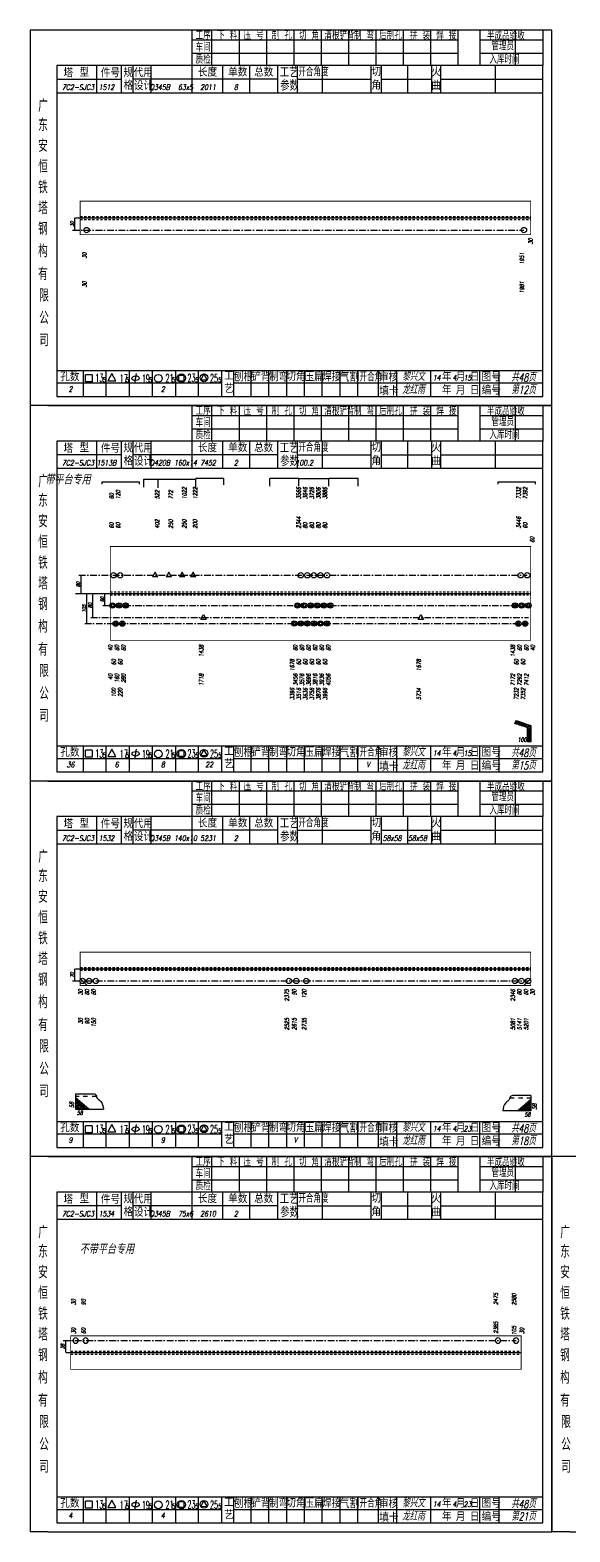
# Model space of a CAD drawing. Header units: millimetres. Extents: x -1378 to 644, y -1773 to 1979.
# Drawn here: x -781 to -477, y 128 to 972 of the extents above; entities that cross this region are included whole.
import ezdxf
from ezdxf.enums import TextEntityAlignment as Align

# ---------------------------------------------------------------- set-up
doc = ezdxf.new("R2010")
doc.units = ezdxf.units.MM
doc.linetypes.add('LPY8', pattern=[0.009000000000000001, 0.005, -0.004])
doc.linetypes.add('LPY9', pattern=[0.025, 0.015, -0.005, 0, -0.005])
for name, color, linetype in [('1', 7, 'Continuous'), ('2', 7, 'Continuous'), ('21', 7, 'Continuous')]:
    doc.layers.add(name, color=color, linetype=linetype)
doc.styles.add('hz', font='txt.shx', dxfattribs={"width": 0.7, "oblique": 12, "bigfont": 'hztxt.shx'})
doc.dimstyles.new('ISO-25', dxfattribs={"dimscale": 0.001, "dimtxt": 2.5, "dimasz": 2.5, "dimexe": 1.25, "dimexo": 0.625, "dimtad": 1, "dimtxsty": 'Standard', "dimcen": 2.5, "dimadec": 0, "dimazin": 0, "dimtfac": 1, "dimtmove": 0, "dimatfit": 3, "dimfxl": 0, "dimarcsym": 0})

# ---------------------------------------------------------------- blocks, each defined once
blk = doc.blocks.new('xytfsc')
at = {"color": 243}
for p, q in [((-0.08180189302063978, 0.1756660281181866), (-0.08180189302063978, -0.03550000000000003)), ((0.2119981069793931, 0.1756660281181865), (-0.08180189302063978, 0.1756660281181865)), ((0.009343547070755576, 0.1756660281181865), (0.009343547070755576, 0.155714770919089)), ((0.1590390591114492, 0.1699052611793964), (0.009343547070755465, 0.1699052611793964)), ((0.02043905911145261, 0.1756660281181865), (0.02043905911145261, 0.1557118104779665)), ((0.03583905911145224, 0.1756660281181865), (0.03583905911145224, 0.1557118104779665)), ((0.05123905911145188, 0.1756660281181865), (0.05123905911145188, 0.1557118104779665)), ((0.0666390591114514, 0.1756660281181865), (0.06663905911145152, 0.1557118104779665)), ((0.08203905911145126, 0.1756660281181865), (0.08203905911145115, 0.1557118104779665)), ((0.09743905911145079, 0.1756660281181865), (0.09743905911145079, 0.1557118104779665)), ((0.1128390591114504, 0.1756660281181865), (0.1128390591114504, 0.1557118104779665)), ((0.1282390591114501, 0.1756660281181865), (0.1282390591114501, 0.1557118104779665)), ((0.1436390591114496, 0.1756660281181865), (0.1436390591114497, 0.1557118104779665)), ((0.1590390591114494, 0.1756660281181865), (0.1590390591114493, 0.1557118104779665)), ((0.1590390591114494, 0.1756660281181865), (0.1590390591114493, 0.1557118104779665)), ((0.1713881142505892, 0.1756660281181865), (0.1713881142505892, 0.1556970395588582)), ((0.2069206040023625, 0.1699052611793964), (0.1713881142505892, 0.1699052611793964)), ((0.1912480675326801, 0.1756660281181865), (0.1912480675326801, 0.1556970395588582)), ((0.2069206040023625, 0.1756660281181865), (0.2069206040023625, 0.1556999999999807)), ((0.2119981069793931, 0.1456999999999898), (0.2119981069793931, 0.1756660281181866)), ((0.1590390591114492, 0.1623816372641632), (0.009343547070755465, 0.1623816372641632)), ((0.2069206040023625, 0.1623816372641632), (0.1713881142505892, 0.1623816372641632)), ((-0.06670189302062168, 0.1556999999999807), (-0.06670189302062168, -0.03041769200676575)), ((0.2069206040023625, 0.1556999999999807), (-0.06670189302062168, 0.1556999999999807)), ((-0.04446205990117902, 0.155710395888902), (-0.04446205990117902, 0.1402103958889274)), ((-0.01376276607479154, 0.1557706927281533), (-0.01376276607479154, 0.1402706927281788)), ((0.009343547070755576, 0.155714770919089), (0.009343547070755576, 0.1402147709191144)), ((0.02656845232527816, 0.1557985932079323), (0.02656845232527816, 0.1402985932079577)), ((0.04170315627649701, 0.1557985932079323), (0.04170315627649701, 0.1402985932079577)), ((0.05749081008329371, 0.1556970395588582), (0.05749081008329371, 0.1401970395588268)), ((0.06860905819851781, 0.1556999999999807), (0.06860905819851781, 0.1401970395588268)), ((0.08264511791261897, 0.1556970395588582), (0.08264511791261897, 0.1401970395588268)), ((0.1101013382460957, 0.1556970395588582), (0.1101013382460957, 0.1401970395588268)), ((0.115893155820657, 0.1556970395588582), (0.115893155820657, 0.1401970395588268)), ((0.1305946114652267, 0.1556970395588582), (0.1305946114652267, 0.1401970395588268)), ((0.144136461840929, 0.1556970395588582), (0.144136461840929, 0.1401970395588268)), ((0.149150303690447, 0.1556970395588582), (0.149150303690447, 0.1401970395588268)), ((0.1800706029964368, 0.1556970395588582), (0.1800706029964368, 0.1401970395588268)), ((0.2069206040023625, -0.03041769200676575), (0.2069206040023625, 0.1556999999999807)), ((-0.03023245648975659, 0.1478930030858255), (-0.06670189302062168, 0.1478930030858255)), ((0.05749081008329371, 0.1479470395588141), (-0.02368604084782133, 0.1479470395588141)), ((0.06860905819851781, 0.1479470395588141), (0.1101013382460957, 0.1479470395588141)), ((0.115893155820657, 0.1479470395588141), (0.144136461840929, 0.1479470395588141)), ((0.149150303690447, 0.1479470395588141), (0.2070965826822823, 0.1479470395588141)), ((0.2119981069793931, -0.03550000000000003), (0.2119981069793931, 0.1456999999999898)), ((0.2070965826822823, 0.1401970395588268), (-0.06670189302062168, 0.1401970395588268)), ((-0.06670189302062168, -0.01580359560226546), (0.2069206040023625, -0.01580359560226546)), ((-0.05192775084779611, -0.01580359560226546), (-0.05192775084779611, -0.03041769200676575)), ((-0.0389277508478193, -0.03041769200676575), (-0.0389277508478193, -0.01580359560226546)), ((-0.02592775084778565, -0.01580359560226546), (-0.02592775084778565, -0.03041769200676575)), ((-0.01292775084780884, -0.03041769200676575), (-0.01292775084780884, -0.01580359560226546)), ((7.224915222481254e-05, -0.01580359560226546), (7.224915222481254e-05, -0.03041769200676575)), ((0.01307224915220162, -0.0302819796132649), (0.01307224915220162, -0.01580359560226546)), ((0.0426919161558027, -0.03036583533575871), (0.0426919161558027, -0.01570061183649435)), ((0.05269191615579361, -0.03036583533575871), (0.05269191615579361, -0.01570061183649435)), ((0.06269191615578451, -0.03036583533575871), (0.06269191615578451, -0.01570061183649435)), ((0.07269191615577542, -0.03036583533575871), (0.07269191615577542, -0.01570061183649435)), ((0.08269191615576632, -0.03036583533575871), (0.08269191615576632, -0.01570061183649435)), ((0.09269191615581407, -0.03036583533575871), (0.09269191615581407, -0.01570061183649435)), ((0.102691916155805, -0.03036583533575871), (0.102691916155805, -0.01570061183649435)), ((0.1144049236795291, -0.03053781203299016), (0.1144049236795291, -0.01587258853372581)), ((0.1246095262382875, -0.03053264624507895), (0.1246095262382875, -0.0158674227458146)), ((0.1437750562829757, -0.0304212194424604), (0.1437750562829757, -0.01575599594319604)), ((0.1713153053457569, -0.03044566928007092), (0.1713153053457569, -0.01578044578080656)), ((0.1823401508876538, -0.03042733090642108), (0.1823401508876538, -0.01576210740709988)), ((0.02607224915217843, -0.02298197961327836), (-0.06670189302062168, -0.02298197961327836)), ((-0.05048480263676025, -0.02216373035882774), (-0.05048480263676025, -0.01822926644671091)), ((-0.04686708076590718, -0.01822926644671091), (-0.05048480263676025, -0.01822926644671091)), ((-0.04686708076590718, -0.02216373035882774), (-0.05048480263676025, -0.02216373035882774)), ((-0.04686708076590718, -0.01822926644671091), (-0.04686708076590718, -0.02216373035882774)), ((-0.03572373924024019, -0.01759791586492659), (-0.03800989078163808, -0.02169668912300543)), ((-0.03800005462673595, -0.02172372488995328), (-0.03347897966173774, -0.02172372488995328)), ((-0.03346529881744742, -0.02166899407642225), (-0.03572373924024019, -0.01759791586492659)), ((-0.02200695944068853, -0.01759838219815996), (-0.02293684695340004, -0.02300541378001347)), ((0.004830003859665921, -0.01861207898791511), (0.00193582636299483, -0.01861207898791511)), ((0.00193582636299483, -0.02175965011757447), (0.00193582636299483, -0.01861207898791511)), ((0.004830003859665921, -0.02175965011757447), (0.00193582636299483, -0.02175965011757447)), ((0.004830003859665921, -0.01861207898791511), (0.004830003859665921, -0.02175965011757447)), ((0.01611402239055282, -0.01775831488304042), (0.01428510115741177, -0.02103733348950348)), ((0.01431171815258325, -0.02108781472843296), (0.01794739172399262, -0.02107673604096866)), ((0.01792077472882114, -0.02101517745221421), (0.01611402239055282, -0.01775831488304042)), ((0.03293604349468582, -0.02282133209506404), (0.2069206040023625, -0.02282133209506404)), ((-0.06670189302062168, -0.03041769200676575), (0.2069206040023625, -0.03041769200676575)), ((-0.07180189302064888, -0.03550000000000003), (-0.08180189302063978, -0.03550000000000003)), ((-0.07180189302064888, -0.03550000000000003), (0.2119981069793931, -0.03550000000000003))]:
    blk.add_line(p, q, dxfattribs=at)
at = {"color": 25}
for p, q in [((-0.03023245648975659, 0.1401430030857814), (-0.03023245648975659, 0.1556430030858127)), ((-0.02369509745372567, 0.1402529613678912), (-0.02369509745372567, 0.1557529613679225)), ((0.02607224915217843, -0.0302819796132649), (0.02607224915217843, -0.01568197961323498)), ((0.03297843533735489, -0.03048923032871292), (0.03297843533735489, -0.015889230328683))]:
    blk.add_line(p, q, dxfattribs=at)
at = {"color": 243}
for centre, radius in [((-0.009582155382162783, -0.02025092920551791), 0.00217561732827997), ((0.003407718477063226, -0.02014333020655207), 0.002369953329622078), ((0.01609636409548842, -0.0199313602378634), 0.00217561732827997)]:
    blk.add_circle(centre, radius, dxfattribs=at)
blk.add_ellipse((-0.02237046103383078, -0.02015827340265836), major_axis=(-0.002062659495382668, -0.0001351756295155492), ratio=0.631198260949918, dxfattribs=at)
at = {"color": 243, "style": 'hz'}
for s, height, width, p in [('工序', 0.0045, 0.7, (0.01141078938846307, 0.1702582894362837)), ('下 料', 0.0045, 0.7, (0.02359805093865874, 0.1702582894362837)), ('压 号', 0.0045, 0.7, (0.03844793515955247, 0.1702582894362837)), ('制 孔', 0.0045, 0.7, (0.05425820382671931, 0.1702582894362837)), ('切 角', 0.0045, 0.7, (0.06959885115699593, 0.1702582894362837)), ('清根铲背 ', 0.0045, 0.7, (0.08384982621404846, 0.1702582894362837)), (' 制 弯', 0.0045, 0.7, (0.0977236024752125, 0.1702582894362837)), (' 后制孔', 0.0045, 0.7, (0.1119142199866298, 0.1702582894362837)), ('拼 装', 0.0045, 0.7, (0.1320676244899056, 0.1702582894362837)), (' 焊 接', 0.0045, 0.7, (0.1440676463303413, 0.1702582894362837)), ('半成品验收', 0.0045, 0.7, (0.1754148552770184, 0.17009081662611)), ('管理员', 0.0045, 0.7, (0.1778732141532154, 0.1642803059513241)), ('质检', 0.0045, 0.7, (0.01141078938846307, 0.156762344220953)), ('车间', 0.0045, 0.7, (0.01141078938846307, 0.1636468545306323)), ('入库时间', 0.0045, 0.7, (0.1767723680015715, 0.1568099015570553)), ('工艺', 0.0056, 0.7, (0.0587989906382228, 0.1490577820888024)), ('开合角度', 0.0045, 0.7, (0.06923366991591651, 0.1497418554182122)), ('参数', 0.0056, 0.7, (0.05897301172157599, 0.1416372668027879)), ('广', 0.006999999999999999, 0.7, (-0.07719585007359397, 0.1295954538279165)), ('东', 0.006999999999999999, 0.7, (-0.07719585007359397, 0.1187447526499018)), ('安', 0.006999999999999999, 0.7, (-0.07719585007359397, 0.1070945280846008)), ('恒', 0.006999999999999999, 0.7, (-0.07719585007359397, 0.09542786141794474)), ('铁', 0.006999999999999999, 0.7, (-0.07719585007359397, 0.08376119475123184)), ('塔', 0.006999999999999999, 0.7, (-0.07719585007359397, 0.07209452808457578)), ('钢', 0.006999999999999999, 0.7, (-0.07719585007359397, 0.06049329061205705)), ('构', 0.006999999999999999, 0.7, (-0.07719585007359397, 0.04788110145058405)), ('有', 0.006999999999999999, 0.7, (-0.07719585007359397, 0.03500140037114258)), ('限', 0.006999999999999999, 0.7, (-0.07658584270095103, 0.02293366727998497)), ('公', 0.006999999999999999, 0.7, (-0.07658584270095103, 0.01031732387083545)), ('司', 0.006999999999999999, 0.7, (-0.07658584270095103, -0.002230952025500332)), ('开合角', 0.0045, 0.7, (0.1036835877846721, -0.02178813139981733)), ('13', 0.0045, 0.5, (-0.04502721137996046, -0.02227006754184052)), ('5', 0.002693249999999999, 0.6, (-0.04077264305934192, -0.02242096852363423)), ('17', 0.0045, 0.5, (-0.03130114412024965, -0.02253916149793261)), ('5', 0.002693249999999999, 0.6, (-0.02777264305936511, -0.02242096852363423)), ('19', 0.0045, 0.5, (-0.01885191850092893, -0.02259557977048238)), ('5', 0.002693249999999999, 0.6, (-0.0147726430593883, -0.02242096852363423)), ('21', 0.0045, 0.5, (-0.00553038687158447, -0.02237613483582485)), ('5', 0.002693249999999999, 0.6, (-0.00177264305935465, -0.02242096852363423)), ('23', 0.0045, 0.5, (0.006791355083094586, -0.02228307153647896)), ('5', 0.002693249999999999, 0.6, (0.01122735694062216, -0.02242096852363423)), ('25', 0.0045, 0.5, (0.01951661638022928, -0.02242476536251664)), ('5', 0.002693249999999999, 0.6, (0.02422735694065581, -0.02242096852363423))]:
    blk.add_text(s, height=height, dxfattribs=dict(at, width=width)).set_placement(p)
for s, height, p in [('塔', 0.0045, (-0.06291316232997757, 0.1491330645802254)), ('型', 0.0045, (-0.05389800470524675, 0.1494323354525722)), ('单数', 0.0045, (0.02972464180217516, 0.1495488179195508)), ('总数', 0.0045, (0.04431395269088456, 0.1495432887106308)), ('孔数', 0.0045, (-0.06478007560255661, -0.02179219429489015)), ('压扁', 0.0048, (0.07253166959404156, -0.02191633846563085)), ('气割', 0.0048, (0.09248400186405037, -0.02209650407114444)), ('编号', 0.0045, (0.1723960165372483, -0.0292993782815511)), ('图号', 0.0045, (0.1723960165372483, -0.02179937828155792))]:
    blk.add_text(s, height=height, dxfattribs=at).set_placement(p)
at = {"color": 25, "style": 'hz'}
for s, height, p in [('件号', 0.004500000000000001, (-0.04194006886487556, 0.149165076108331)), ('规', 0.0045, (-0.02922751466766782, 0.1493373910887062)), ('代用', 0.0045, (-0.02348416342917459, 0.1492692985372759)), ('长度', 0.004500000000000001, (0.01268450122748221, 0.1495456455800895)), ('切', 0.0045, (0.1103860914289777, 0.1497265722913557)), ('火', 0.0045, (0.1441815548179471, 0.1495717984769971)), ('格', 0.0045, (-0.02914508603325372, 0.1421256806360265)), ('设计', 0.0045, (-0.02335299900025289, 0.1418915802476153)), ('角', 0.0045, (0.1103860914289777, 0.1422265722913625)), ('曲', 0.0045, (0.1441815548179471, 0.142071798477004)), ('铲背', 0.0045, (0.04268726910831278, -0.02168679435850257)), ('制弯', 0.0045, (0.05274347044380023, -0.02179229979843561)), ('切角', 0.0045, (0.06242599489652834, -0.02161270702770074)), ('焊接', 0.0045, (0.08255816148815087, -0.02181036329294378)), ('年', 0.0045, (0.1500464708567216, -0.0217049306504446)), ('工', 0.0045, (0.02740716187170678, -0.02128382374563492)), ('艺', 0.0045, (0.02748576950156634, -0.02837945118942392)), ('刨根', 0.0045, (0.03295636141248737, -0.02187364499558092)), ('填卡', 0.0045, (0.1148046463357838, -0.02976734870644399)), ('审核', 0.0045, (0.1146189310481128, -0.02199924418447202)), ('年', 0.0045, (0.1500464708567216, -0.02918454778050367)), ('月', 0.0045, (0.1578457398947813, -0.02183650049470137)), ('月', 0.0045, (0.1578457398947813, -0.02931611762476044)), ('日', 0.0045, (0.165761998036117, -0.02182188700463533)), ('日', 0.0045, (0.165761998036117, -0.0293015041346944))]:
    blk.add_text(s, height=height, dxfattribs=at).set_placement(p)
blk = doc.blocks.new('li8')
at = {"layer": '21', "color": 7, "linetype": 'LPY8'}
blk.add_line((0, 0), (1, 0), dxfattribs=at)
blk = doc.blocks.new('co')
at = {"color": 211}
blk.add_circle((0, 0), 1, dxfattribs=at)
blk = doc.blocks.new('li9')
at = {"layer": '21', "color": 210, "linetype": 'LPY9'}
blk.add_line((0, 0), (1, 0), dxfattribs=at)
blk = doc.blocks.new('do')
at = {"color": 211}
for p, q in [((-0.7163570769760446, -0.4136245762459683), (0, 0.8271422774380701)), ((0, 0.8271422774380701), (0.7163570769760446, -0.4136245762459683)), ((-0.7163570769760446, -0.4136245762459683), (0.7163570769760446, -0.4136245762459683))]:
    blk.add_line(p, q, dxfattribs=at)
blk.add_circle((0, 0), 1, dxfattribs=at)
blk = doc.blocks.new('bo')
at = {"color": 211}
for p, q in [((-1, -0.5773999999999999), (0, 1.154650807568877)), ((0, 1.154650807568877), (1, -0.5773999999999999)), ((-1, -0.5773999999999999), (1, -0.5773999999999999))]:
    blk.add_line(p, q, dxfattribs=at)
blk = doc.blocks.new('khk')
at = {"color": 243}
for p, q in [((-0.009898004114630876, 0.01127916461395198), (-0.009175980195387679, 0.0132830171985468)), ((-0.001977346166034843, 0.008821502592287922), (-0.009898004114630876, 0.01127916461395198)), ((-0.009175980195387679, 0.0132830171985468), (0, 0.01020969183622411)), ((-1.387778780781446e-17, 0.0102096918362241), (0, 0)), ((-0.001977346166034843, 0), (-0.001977346166034843, 0.008821502592287922)), ((0, 0), (-0.001977346166034843, 0))]:
    blk.add_line(p, q, dxfattribs=at)
at = {"color": 1}
for p, q in [((-0.009898004114630876, 0.01127916461395198), (-0.00781011595448175, 0.01282554615745019)), ((-0.00938067141557504, 0.01271493209819971), (-0.008788762527620758, 0.01315332578098186)), ((-0.008907724014760754, 0.01096000129054889), (-0.006831469381342728, 0.0124977665339185)), ((-0.007905456266494248, 0.01065712453320641), (-0.005859710273058136, 0.01217229373973568)), ((-0.006915176166624126, 0.01033796120980332), (-0.004881063699919114, 0.01184451411620399)), ((-0.005924896066754004, 0.01001879788640023), (-0.003902417126780092, 0.01151673449267232)), ((-0.004922628318487499, 0.009715921129057753), (-0.002930658018495513, 0.01119126169848949)), ((-0.003932348218617376, 0.00939675780565466), (-0.001952011445356477, 0.01086348207495781)), ((-0.002942068118747254, 0.009077594482251566), (-0.0009733648722174693, 0.01053570245142612)), ((-0.001939800370480749, 0.008774717724909092), (-1.605763932877036e-06, 0.0102102296572433)), ((-0.002014891961588938, 0.003463468598111235), (0, 0.004955785955436286)), ((-0.002014891961588938, 0.002410860400331661), (0, 0.003903177757656712)), ((-0.002014891961588938, 0.001365660190447496), (1.387778780781446e-17, 0.00285797754777254)), ((-0.002014891961588938, 0.0003130519926679287), (0, 0.00180536934999297)), ((-0.001977346166034843, 0.007694301464231817), (0, 0.00915881075865915)), ((-0.001977346166034843, 0.006641693266452243), (-1.387778780781446e-17, 0.008106202560879572)), ((-0.001977346166034843, 0.005596493056568078), (-1.387778780781446e-17, 0.00706100235099541)), ((-0.001977346166034843, 0.004543884858788511), (-1.387778780781446e-17, 0.006008394153215846)), ((-0.001016360486022855, 3.469446951953614e-18), (0, 0.0007527611522134027))]:
    blk.add_line(p, q, dxfattribs=at)
blk = doc.blocks.new('*D84')
at = {"layer": '1', "color": 0, "lineweight": -2}
for p, q in [((-517.138190362994, 716.9616213275852), (-517.138190362994, 718.3577336776914)), ((-517.135690362994, 718.3564836776914), (-496.1919120076677, 718.3564836776914)), ((-496.1894120076677, 716.9616213275852), (-496.1894120076677, 718.3577336776914))]:
    blk.add_line(p, q, dxfattribs=at)
at = {"layer": '1', "color": 0}
for points in [[(-517.135690362994, 718.356900344358), (-517.135690362994, 718.3560670110247), (-517.138190362994, 718.3564836776914)], [(-496.1919120076677, 718.356900344358), (-496.1919120076677, 718.3560670110247), (-496.1894120076677, 718.3564836776914)]]:
    blk.add_solid(points, dxfattribs=at)
at = {"layer": 'Defpoints', "color": 0}
for p in [(-496.1894120076677, 718.3564836776914), (-517.138190362994, 716.9609963275852), (-496.1894120076677, 716.9609963275852)]:
    blk.add_point(p, dxfattribs=at)
at = {"layer": '1', "color": 0, "insert": (-506.6638011853308, 718.3583586776914), "char_height": 0.0025, "attachment_point": 5}
blk.add_mtext('180', dxfattribs=at)
blk = doc.blocks.new('*D82')
at = {"layer": '1', "color": 0, "lineweight": -2}
for p, q in [((-645.7491259662837, 715.9272267212503), (-645.7491259662837, 720.1931736524573)), ((-629.312834216853, 720.1919236524573), (-645.7466259662837, 720.1919236524573)), ((-629.310334216853, 715.9272267212503), (-629.310334216853, 720.1931736524573))]:
    blk.add_line(p, q, dxfattribs=at)
at = {"layer": '1', "color": 0}
for points in [[(-645.7466259662837, 720.1923403191239), (-645.7466259662837, 720.1915069857906), (-645.7491259662837, 720.1919236524573)], [(-629.312834216853, 720.1923403191239), (-629.312834216853, 720.1915069857906), (-629.310334216853, 720.1919236524573)]]:
    blk.add_solid(points, dxfattribs=at)
at = {"layer": 'Defpoints', "color": 0}
for p in [(-645.7491259662837, 720.1919236524573), (-645.7491259662837, 715.9266017212503), (-629.310334216853, 715.9266017212503)]:
    blk.add_point(p, dxfattribs=at)
at = {"layer": '1', "color": 0, "insert": (-637.5297300915684, 720.1937986524573), "char_height": 0.0025, "attachment_point": 5}
blk.add_mtext('110', dxfattribs=at)
blk = doc.blocks.new('*D81')
at = {"layer": '1', "color": 0, "lineweight": -2}
for p, q in [((-612.5082568579154, 715.9272267212503), (-612.5082568579154, 720.1931736524573)), ((-596.0719651084847, 720.1919236524573), (-612.5057568579153, 720.1919236524573)), ((-596.0694651084847, 715.9272267212503), (-596.0694651084847, 720.1931736524573))]:
    blk.add_line(p, q, dxfattribs=at)
at = {"layer": '1', "color": 0}
for points in [[(-612.5057568579153, 720.1923403191239), (-612.5057568579153, 720.1915069857906), (-612.5082568579154, 720.1919236524573)], [(-596.0719651084847, 720.1923403191239), (-596.0719651084847, 720.1915069857906), (-596.0694651084847, 720.1919236524573)]]:
    blk.add_solid(points, dxfattribs=at)
at = {"layer": 'Defpoints', "color": 0}
for p in [(-612.5082568579154, 720.1919236524573), (-612.5082568579154, 715.9266017212503), (-596.0694651084847, 715.9266017212503)]:
    blk.add_point(p, dxfattribs=at)
at = {"layer": '1', "color": 0, "insert": (-604.2888609832, 720.1937986524573), "char_height": 0.0025, "attachment_point": 5}
blk.add_mtext('110', dxfattribs=at)
blk = doc.blocks.new('*D83')
at = {"layer": '1', "color": 0, "lineweight": -2}
for p, q in [((-740.0840501622907, 716.9616213275852), (-740.0840501622907, 718.3577336776914)), ((-740.0815501622907, 718.3564836776914), (-719.1377718069643, 718.3564836776914)), ((-719.1352718069643, 716.9616213275852), (-719.1352718069643, 718.3577336776914))]:
    blk.add_line(p, q, dxfattribs=at)
at = {"layer": '1', "color": 0}
for points in [[(-740.0815501622907, 718.356900344358), (-740.0815501622907, 718.3560670110247), (-740.0840501622907, 718.3564836776914)], [(-719.1377718069643, 718.356900344358), (-719.1377718069643, 718.3560670110247), (-719.1352718069643, 718.3564836776914)]]:
    blk.add_solid(points, dxfattribs=at)
at = {"layer": 'Defpoints', "color": 0}
for p in [(-719.1352718069643, 718.3564836776914), (-740.0840501622907, 716.9609963275852), (-719.1352718069643, 716.9609963275852)]:
    blk.add_point(p, dxfattribs=at)
at = {"layer": '1', "color": 0, "insert": (-729.6096609846275, 718.3583586776914), "char_height": 0.0025, "attachment_point": 5}
blk.add_mtext('180', dxfattribs=at)
blk = doc.blocks.new('*D87')
at = {"layer": '1', "color": 0, "lineweight": -2}
for p, q in [((-716.5523884662015, 715.3716018212502), (-716.5523884662015, 719.8718415992178)), ((-716.5498884662014, 719.8705915992177), (-708.5350131705117, 719.8705915992177)), ((-708.5325131705116, 714.9002000307877), (-708.5325131705116, 719.8718415992178))]:
    blk.add_line(p, q, dxfattribs=at)
at = {"layer": '1', "color": 0}
for points in [[(-716.5498884662014, 719.8710082658844), (-716.5498884662014, 719.8701749325511), (-716.5523884662015, 719.8705915992177)], [(-708.5350131705117, 719.8710082658844), (-708.5350131705117, 719.8701749325511), (-708.5325131705116, 719.8705915992177)]]:
    blk.add_solid(points, dxfattribs=at)
at = {"layer": 'Defpoints', "color": 0}
for p in [(-708.5325131705116, 719.8705915992177), (-716.5523884662015, 715.3709768212502), (-708.5325131705116, 714.8995750307877)]:
    blk.add_point(p, dxfattribs=at)
at = {"layer": '1', "color": 0, "insert": (-712.5424508183565, 719.8724665992178), "char_height": 0.0025, "attachment_point": 5}
blk.add_mtext('260', dxfattribs=at)
blk = doc.blocks.new('*D88')
at = {"layer": '1', "color": 0, "lineweight": -2}
for p, q in [((-687.4032903741388, 715.1820600661207), (-687.4032903741388, 720.2577169175609)), ((-671.6478493359286, 720.2564669175608), (-687.4007903741388, 720.2564669175608)), ((-671.6453493359286, 716.6134965061641), (-671.6453493359286, 720.2577169175609))]:
    blk.add_line(p, q, dxfattribs=at)
at = {"layer": '1', "color": 0}
for points in [[(-687.4007903741388, 720.2568835842275), (-687.4007903741388, 720.2560502508942), (-687.4032903741388, 720.2564669175608)], [(-671.6478493359286, 720.2568835842275), (-671.6478493359286, 720.2560502508942), (-671.6453493359286, 720.2564669175608)]]:
    blk.add_solid(points, dxfattribs=at)
at = {"layer": 'Defpoints', "color": 0}
for p in [(-687.4032903741388, 720.2564669175608), (-687.4032903741388, 715.1814350661207), (-671.6453493359286, 716.6128715061641)]:
    blk.add_point(p, dxfattribs=at)
at = {"layer": '1', "color": 0, "insert": (-679.5243198550337, 720.2583419175609), "char_height": 0.0025, "attachment_point": 5}
blk.add_mtext('190', dxfattribs=at)
blk = doc.blocks.new('yxw')
at = {"color": 243}
for p, q in [((0, 0), (-0.01125806228986859, 0)), ((1.025927495257317e-05, 9.871739617813013e-06), (1.025927495257317e-05, -0.009696941639589653)), ((-0.0104078048686074, -0.001644262995057655), (-0.01311426480097264, -0.001644262995057655)), ((-0.004888089615735974, -0.001644262995057655), (-0.007594549548101209, -0.001644262995057655)), ((3.669298749731098e-06, -0.001647461652016187), (-0.002349773676156991, -0.001647461652016187)), ((1.025927495257317e-05, -0.009696941639589653), (-0.01749157742583754, -0.009696941639589653))]:
    blk.add_line(p, q, dxfattribs=at)
at = {"color": 1}
for p, q in [((-0.008323161976418553, -0.009697250905543735), (-1.385947865623072e-05, -0.002486839332812719)), ((-0.007085448313427362, -0.009693837137826379), (7.59456717422391e-06, -0.0034771774194381)), ((-0.005981141630989645, -0.009693837137826379), (7.59456717422391e-06, -0.004495606300340217)), ((-0.004749416451518107, -0.009693837137826379), (7.59456717422391e-06, -0.00553525246783744)), ((-0.003645109769080446, -0.009693837137826379), (7.59456717422391e-06, -0.006532464062144555)), ((-0.00245585742195345, -0.009693837137826379), (7.59456717422391e-06, -0.007572110229641778)), ((-0.001266605074826649, -0.009693837137826379), (7.59456717422391e-06, -0.008590539110543895))]:
    blk.add_line(p, q, dxfattribs=at)
at = {"color": 243}
blk.add_open_spline([(-0.01125860338386495, -1.694129047671855e-07), (-0.01192144298163345, -0.0002240651301314879), (-0.01302928413488988, -0.0005982746529431746), (-0.01314695484445974, -0.003043291140049493), (-0.01677119671751492, -0.004645876090576397), (-0.01722882053862437, -0.007766438189496287), (-0.01748944587315546, -0.0096965271563088)], degree=3, knots=[0, 0, 0, 0, 0.002603301262927983, 0.004351044028005435, 0.009098500469352285, 0.01666132070357277, 0.01666132070357277, 0.01666132070357277, 0.01666132070357277], dxfattribs=at)
blk = doc.blocks.new('zxw')
at = {"color": 243}
for p, q in [((-1.025927495257317e-05, 9.871739617813013e-06), (-1.025927495257317e-05, -0.009696941639589653)), ((0, 0), (0.01125806228986857, 0)), ((-3.669298749744976e-06, -0.001647461652016187), (0.002349773676156991, -0.001647461652016187)), ((0.004888089615735974, -0.001644262995057655), (0.007594549548101209, -0.001644262995057655)), ((0.0104078048686074, -0.001644262995057655), (0.01311426480097264, -0.001644262995057655)), ((-1.025927495257317e-05, -0.009696941639589653), (0.01749157742583753, -0.009696941639589653))]:
    blk.add_line(p, q, dxfattribs=at)
at = {"color": 1}
for p, q in [((0.007085448313427334, -0.009693837137826379), (-7.594567174237787e-06, -0.0034771774194381)), ((0.005981141630989645, -0.009693837137826379), (-7.594567174237787e-06, -0.004495606300340217)), ((0.004749416451518107, -0.009693837137826379), (-7.594567174237787e-06, -0.00553525246783744)), ((0.003645109769080418, -0.009693837137826379), (-7.594567174237787e-06, -0.006532464062144555)), ((0.002455857421953436, -0.009693837137826379), (-7.594567174237787e-06, -0.007572110229641778)), ((0.001266605074826649, -0.009693837137826379), (-7.594567174237787e-06, -0.008590539110543895)), ((0.008323161976418553, -0.009697250905543735), (1.385947865623072e-05, -0.002486839332812719))]:
    blk.add_line(p, q, dxfattribs=at)
at = {"color": 243}
blk.add_open_spline([(0.01125860338386494, -1.694129047671855e-07), (0.01192144298163344, -0.0002240651301314879), (0.01302928413488987, -0.0005982746529431746), (0.01314695484445972, -0.003043291140049493), (0.01677119671751491, -0.004645876090576397), (0.01722882053862435, -0.007766438189496287), (0.01748944587315544, -0.0096965271563088)], degree=3, knots=[0, 0, 0, 0, 0.002603301262927983, 0.004351044028005435, 0.009098500469352285, 0.01666132070357277, 0.01666132070357277, 0.01666132070357277, 0.01666132070357277], dxfattribs=at)

msp = doc.modelspace()

# ---------------------------------------------------------------- linework, layer by layer
at = {"layer": '1', "color": 7}
for p, q in [((-708.5325131705116, 719.8705915992183), (-687.4032903741387, 719.8705915992183)), ((-629.3103342168529, 720.1919236524578), (-612.5082568579153, 720.1919236524578))]:
    msp.add_line(p, q, dxfattribs=at)
at = {"layer": '2', "color": 7}
for p, q in [((-755.4802614664823, 859.9929271810454), (-755.4802614664823, 866.7929271810455)), ((-755.0802614664823, 866.7929271810455), (-692.4802614664824, 866.7929271810455)), ((-752.4802614664823, 866.7929271810455), (-498.8802614664824, 866.7929271810455)), ((-752.0802614664823, 665.792927181045), (-752.0802614664823, 655.5929271810439)), ((-755.0802614664823, 655.5929271810439), (-675.4802614664824, 655.5929271810439)), ((-755.0802614664823, 655.5929271810439), (-685.6802614664823, 655.5929271810439)), ((-748.6802614664823, 638.5929271810444), (-748.6802614664823, 655.5929271810439)), ((-745.2802614664823, 641.9929271810436), (-745.2802614664823, 655.5929271810439)), ((-738.4802614664823, 648.7929271810419), (-738.4802614664823, 655.5929271810439)), ((-735.4802614664823, 655.5929271810439), (-498.8802614664824, 655.5929271810439)), ((-755.4802614664825, 437.6268990628564), (-755.4802614664825, 444.4268990628548)), ((-755.0802614664825, 444.4268990628548), (-692.4802614664824, 444.4268990628548)), ((-752.4802614664824, 444.4268990628548), (-498.8802614664824, 444.4268990628548)), ((-748.5859757521965, 435.0268990628554), (-752.4802614664824, 438.9211847771404)), ((-502.7745471807683, 435.0268990628554), (-498.8802614664824, 438.9211847771404)), ((-760.7751878559553, 235.3753073187907), (-760.7751878559553, 228.5753073187923)), ((-760.3751878559553, 228.5753073187923), (-697.7751878559552, 228.5753073187923)), ((-757.7751878559552, 228.5753073187923), (-504.1751878559556, 228.5753073187923))]:
    msp.add_line(p, q, dxfattribs=at)
at = {"layer": '2', "color": 7, "const_width": 0.5}
for points in [[(-752.4802614664824, 876.1929271810441), (-498.8802614664824, 876.1929271810441), (-498.8802614664824, 857.3929271810448), (-752.4802614664824, 857.3929271810448)], [(-735.4802614664824, 681.9929271810415), (-498.8802614664824, 681.9929271810415), (-498.8802614664824, 629.1929271810441), (-735.4802614664824, 629.1929271810441)], [(-752.4802614664825, 453.826899062853), (-498.8802614664824, 453.826899062853), (-498.8802614664824, 435.0268990628538), (-752.4802614664825, 435.0268990628538)], [(-757.7751878559553, 219.1753073187865), (-504.1751878559558, 219.1753073187865), (-504.1751878559558, 237.9753073187894), (-757.7751878559553, 237.9753073187894)]]:
    msp.add_lwpolyline(points, close=True, dxfattribs=at)

# ---------------------------------------------------------------- block references
at = {"layer": '1', "color": 7}
for name, p, xscale, yscale, zscale in [('xytfsc', (-698.8802614664824, 796.7929271810452), 1000, 1000, 1000), ('li9', (-756.6802614664823, 859.9929271810454), 254.016807558429, 254.016807558429, 254.016807558429), ('co', (-748.8483967225737, 859.9929271810454), 1.5, 1.5, 1.5), ('co', (-502.6634539080538, 859.9929271810454), 1.5, 1.5, 1.5), ('bo', (-710.2276881975612, 665.792927181045), -1.5, 1.5, 1.5), ('bo', (-702.6077204036803, 665.792927181045), -1.5, 1.5, 1.5), ('bo', (-694.9877526097995, 665.792927181045), -1.5, 1.5, 1.5), ('bo', (-688.8917783746949, 665.792927181045), -1.5, 1.5, 1.5), ('li9', (-753.2802614664823, 665.792927181045), 252.49500805153, 252.49500805153, 252.49500805153), ('co', (-733.6514691959509, 665.792927181045), 1.5, 1.5, 1.5), ('co', (-729.9514691959508, 665.792927181045), 1.5, 1.5, 1.5), ('co', (-628.3100163964089, 665.792927181045), 1.5, 1.5, 1.5), ('co', (-624.6100163964089, 665.792927181045), 1.5, 1.5, 1.5), ('co', (-620.9100163964089, 665.792927181045), 1.5, 1.5, 1.5), ('co', (-617.2100163964088, 665.792927181045), 1.5, 1.5, 1.5), ('co', (-613.5100163964089, 665.792927181045), 1.5, 1.5, 1.5), ('co', (-504.4852534149526, 665.792927181045), 1.5, 1.5, 1.5), ('co', (-500.7852534149525, 665.792927181045), 1.5, 1.5, 1.5), ('li9', (-739.6802614664822, 648.7929271810419), 239.530005367687, 239.530005367687, 239.530005367687), ('do', (-734.2610666194613, 648.7929271810419), 1.5, 1.5, 1.5), ('do', (-730.5610666194614, 648.7929271810419), 1.5, 1.5, 1.5), ('do', (-726.8610666194613, 648.7929271810419), 1.5, 1.5, 1.5), ('bo', (-683.1158427869332, 641.9929271810436), 1.5, 1.5, 1.5), ('do', (-630.120618954405, 648.7929271810419), 1.5, 1.5, 1.5), ('do', (-626.4206189544051, 648.7929271810419), 1.5, 1.5, 1.5), ('do', (-622.720618954405, 648.7929271810419), 1.5, 1.5, 1.5), ('do', (-619.020618954405, 648.7929271810419), 1.5, 1.5, 1.5), ('do', (-615.320618954405, 648.7929271810419), 1.5, 1.5, 1.5), ('do', (-611.620618954405, 648.7929271810419), 1.5, 1.5, 1.5), ('bo', (-560.7086801460314, 641.9929271810436), 1.5, 1.5, 1.5), ('do', (-507.7702238926766, 648.7929271810419), 1.5, 1.5, 1.5), ('do', (-503.9602399957363, 648.7929271810419), 1.5, 1.5, 1.5), ('do', (-500.1502560987958, 648.7929271810419), 1.5, 1.5, 1.5), ('li9', (-749.8802614664824, 638.5929271810444), 249.730005367687, 249.730005367687, 249.730005367687), ('li9', (-746.4802614664823, 641.9929271810436), 246.330005367687, 246.330005367687, 246.330005367687), ('do', (-732.4110666194613, 638.5929271810444), 1.5, 1.5, 1.5), ('do', (-728.7110666194613, 638.5929271810444), 1.5, 1.5, 1.5), ('do', (-631.970618954405, 638.6533336801255), 1.5, 1.5, 1.5), ('do', (-628.2706189544051, 638.6533336801255), 1.5, 1.5, 1.5), ('do', (-624.5706189544051, 638.6533336801255), 1.5, 1.5, 1.5), ('do', (-620.870618954405, 638.6533336801255), 1.5, 1.5, 1.5), ('do', (-617.170618954405, 638.6533336801255), 1.5, 1.5, 1.5), ('do', (-613.4706189544049, 638.6533336801255), 1.5, 1.5, 1.5), ('do', (-505.8102399957362, 638.5929271810444), 1.5, 1.5, 1.5), ('do', (-502.0002560987959, 638.5929271810444), 1.5, 1.5, 1.5), ('khk', (-498.8802614664824, 572.1929271810428), 900, 900, 900), ('xytfsc', (-698.8802614664826, 374.4268990628545), 1000, 1000, 1000), ('li9', (-756.6802614664824, 437.6268990628564), 256.345593576754, 256.3455935767536, 256.345593576754), ('co', (-751.084031300166, 437.6268990628564), 1.500000000000057, 1.500000000000057, 1.5), ('co', (-747.3840313001662, 437.6268990628564), 1.500000000000057, 1.500000000000057, 1.5), ('co', (-743.6840313001663, 437.6268990628564), 1.500000000000057, 1.500000000000057, 1.5), ('co', (-634.9642224682029, 437.6268990628564), 1.500000000000057, 1.500000000000057, 1.5), ('co', (-630.7755319692546, 437.6268990628564), 1.500000000000057, 1.500000000000057, 1.5), ('co', (-625.1906113039895, 437.6268990628564), 1.500000000000057, 1.500000000000057, 1.5), ('co', (-507.7346678897285, 437.6268990628564), 1.500000000000057, 1.500000000000057, 1.5), ('co', (-504.0346678897287, 437.6268990628564), 1.500000000000057, 1.500000000000057, 1.5), ('co', (-500.3346678897284, 437.6268990628564), 1.500000000000057, 1.500000000000057, 1.5), ('zxw', (-755.0802614664825, 374.226899062855), 899.9999999999999, 900.0000000000003, 900), ('yxw', (-498.8802614664824, 373.2268990628573), 899.9999999999999, 900.0000000000003, 900), ('xytfsc', (-698.8802614664826, 163.2268990628564), 1000, 1000, 1000), ('xytfsc', (-405.0802614664497, 163.2268990628564), 1000, 1000, 1000)]:
    msp.add_blockref(name, p, dxfattribs=dict(at, xscale=xscale, yscale=yscale, zscale=zscale))
at = {"layer": '1', "color": 1, "xscale": 1000, "yscale": 1000, "zscale": 1000}
msp.add_blockref('xytfsc', (-698.8802614664824, 585.5929271810436), dxfattribs=at)
at = {"layer": '1', "color": 7, "rotation": 180}
for name, p, xscale, yscale, zscale in [('co', (-754.9768430283689, 235.3753073187907), -1.500000000000057, 1.500000000000057, 1.5), ('co', (-749.3801533731962, 235.3753073187907), -1.500000000000057, 1.500000000000057, 1.5), ('co', (-517.2924292352653, 235.3753073187907), -1.500000000000057, 1.500000000000057, 1.5), ('co', (-507.0901303846912, 235.3753073187907), -1.500000000000057, 1.500000000000057, 1.5), ('li9', (-761.9751878559551, 235.3753073187907), -254.885057471264, 254.8850574712631, 254.885057471264)]:
    msp.add_blockref(name, p, dxfattribs=dict(at, xscale=xscale, yscale=yscale, zscale=zscale))
at = {"layer": '2', "color": 7}
for p, xscale, yscale, zscale in [((-752.4802614664823, 867.5929271810454), 253.6, 253.6, 253.6), ((-752.4802614664823, 865.9929271810456), 253.6, 253.6, 253.6), ((-735.4802614664823, 656.3929271810421), 236.6, 236.6, 236.6), ((-735.4802614664823, 654.7929271810422), 236.6, 236.6, 236.6), ((-752.4802614664824, 445.2268990628565), 253.6000000000001, 253.5999999999987, 253.6), ((-752.4802614664824, 443.6268990628566), 253.6000000000001, 253.5999999999987, 253.6)]:
    msp.add_blockref('li8', p, dxfattribs=dict(at, xscale=xscale, yscale=yscale, zscale=zscale))
at = {"layer": '2', "color": 7, "xscale": -253.6000000000001, "yscale": 253.5999999999987, "zscale": 253.6, "rotation": 180}
for p in [(-757.7751878559552, 229.3753073187905), (-757.7751878559552, 227.7753073187907)]:
    msp.add_blockref('li8', p, dxfattribs=at)

# ---------------------------------------------------------------- texts
at = {"color": 134, "style": 'hz', "oblique": 12, "width": 0.7}
for s, p in [('带平台专用', (-746.614086364677, 716.9224899789879)), ('不带平台专用', (-722.1634867466279, 284.0799103146776))]:
    msp.add_text(s, height=5.4, dxfattribs=at).set_placement(p, align=Align.RIGHT)
at = {"layer": '1', "color": 7, "style": 'hz', "oblique": 12, "width": 0.7}
for s, height, p in [('7C2-SJC3', 3, (-753.6802614664823, 938.7929271810447)), ('1512', 3, (-737.6802614664822, 938.7929271810447)), ('Q345B  63x5 ', 3, (-699.9802614664823, 938.7929271810447)), ('2011', 3, (-680.4802614664824, 938.7929271810447)), ('8', 3, (-664.7802614664823, 938.7929271810447)), ('黎兴文', 4.5, (-564.8802614664821, 775.1929271810458)), ('14', 3, (-551.7802614664823, 775.3929271810454)), ('4', 3, (-541.7802614664823, 775.3929271810454)), ('15', 3, (-534.4802614664824, 775.3929271810454)), ('2', 3, (-757.8802614664822, 768.9929271810461)), ('2', 3, (-705.8802614664824, 768.9929271810461)), ('龙红雨', 4.5, (-564.8802614664821, 767.7929271810453)), ('7C2-SJC3', 3, (-753.6802614664823, 727.592927181043)), ('2', 3, (-664.7802614664823, 727.592927181043)), ('黎兴文', 4.5, (-564.8802614664821, 563.9929271810443)), ('14', 3, (-551.7802614664823, 564.1929271810437)), ('4', 3, (-541.7802614664823, 564.1929271810437)), ('15', 3, (-534.4802614664824, 564.1929271810437)), ('36', 3, (-757.8802614664822, 557.7929271810444)), ('6', 3, (-731.8802614664824, 557.7929271810444)), ('8', 3, (-705.8802614664824, 557.7929271810444)), ('22', 3, (-679.8802614664822, 557.7929271810444)), ('V', 3, (-590.2802614664822, 557.8929271810442)), ('龙红雨', 4.5, (-564.8802614664821, 556.5929271810437)), ('7C2-SJC3', 3, (-753.6802614664823, 516.4268990628575)), ('1532', 3, (-737.6802614664826, 516.4268990628575)), ('Q345B 140x10', 3, (-699.9802614664826, 516.4268990628575)), ('5231', 3, (-680.4802614664824, 516.4268990628575)), ('2', 3, (-664.7802614664826, 516.4268990628575)), ('58x58', 3, (-576.8802614664826, 516.4268990628575)), ('58x58', 3, (-562.5802614664822, 516.4268990628575)), ('黎兴文', 4.5, (-564.8802614664821, 352.8268990628551)), ('14', 3, (-551.7802614664826, 353.0268990628547)), ('4', 3, (-541.7802614664823, 353.0268990628547)), ('23', 3, (-534.4802614664824, 353.0268990628547)), ('9', 3, (-757.8802614664827, 346.6268990628554)), ('9', 3, (-705.8802614664822, 346.6268990628554)), ('V', 3, (-631.1802614664822, 346.7268990628551)), ('龙红雨', 4.5, (-564.8802614664821, 345.4268990628546)), ('7C2-SJC3', 3, (-753.6802614664823, 305.2268990628559)), ('1534', 3, (-737.6802614664826, 305.2268990628559)), ('Q345B  75x6 ', 3, (-699.9802614664826, 305.2268990628559)), ('2610', 3, (-680.4802614664824, 305.2268990628559)), ('2', 3, (-664.7802614664826, 305.2268990628559)), ('黎兴文', 4.5, (-564.8802614664821, 141.626899062857)), ('14', 3, (-551.7802614664826, 141.8268990628566)), ('4', 3, (-541.7802614664823, 141.8268990628566)), ('23', 3, (-534.4802614664824, 141.8268990628566)), ('4', 3, (-757.8802614664827, 135.4268990628573)), ('4', 3, (-705.8802614664822, 135.4268990628573)), ('龙红雨', 4.5, (-564.8802614664821, 134.2268990628565))]:
    msp.add_text(s, height=height, dxfattribs=at).set_placement(p, align=Align.CENTER)
for s, p in [('30', (-497.771857687268, 855.2929271810457)), ('30', (-748.8483967225737, 847.2929271810448)), ('1951', (-502.6634539080538, 847.2929271810448)), ('30', (-748.8483967225737, 831.092927181047)), ('1981', (-502.6634539080538, 831.092927181047)), ('40', (-734.2610666194613, 626.5929271810439)), ('60', (-730.5610666194614, 626.5929271810439)), ('60', (-726.8610666194613, 626.5929271810439)), ('1438', (-683.1158427869332, 626.5929271810439)), ('60', (-630.120618954405, 626.5929271810439)), ('60', (-626.4206189544051, 626.5929271810439)), ('60', (-622.720618954405, 626.5929271810439)), ('60', (-619.020618954405, 626.5929271810439)), ('60', (-615.320618954405, 626.5929271810439)), ('60', (-611.620618954405, 626.5929271810439)), ('1438', (-507.7702238926766, 626.5929271810439)), ('60', (-503.9602399957363, 626.5929271810439)), ('60', (-500.1502560987958, 626.5929271810439)), ('40', (-496.5152587826391, 626.5929271810439)), ('60', (-732.4110666194613, 618.5929271810448)), ('60', (-728.7110666194613, 618.5929271810448)), ('1678', (-631.970618954405, 618.5929271810448)), ('60', (-628.2706189544051, 618.5929271810448)), ('60', (-624.5706189544051, 618.5929271810448)), ('60', (-620.870618954405, 618.5929271810448)), ('60', (-617.170618954405, 618.5929271810448)), ('60', (-613.4706189544049, 618.5929271810448)), ('1678', (-560.7086801460314, 618.5929271810448)), ('60', (-505.8102399957362, 618.5929271810448)), ('60', (-502.0002560987959, 618.5929271810448)), ('40', (-734.2610666194613, 610.3929271810426)), ('160', (-730.5610666194614, 610.3929271810426)), ('280', (-726.8610666194613, 610.3929271810426)), ('1718', (-683.1158427869332, 610.3929271810426)), ('3456', (-630.120618954405, 610.3929271810426)), ('3576', (-626.4206189544051, 610.3929271810426)), ('3696', (-622.720618954405, 610.3929271810426)), ('3816', (-619.020618954405, 610.3929271810426)), ('3936', (-615.320618954405, 610.3929271810426)), ('4056', (-611.620618954405, 610.3929271810426)), ('7172', (-507.7702238926766, 610.3929271810426)), ('7292', (-503.9602399957363, 610.3929271810426)), ('7412', (-500.1502560987958, 610.3929271810426)), ('100', (-732.4110666194613, 602.3929271810435)), ('220', (-728.7110666194613, 602.3929271810435)), ('3396', (-631.970618954405, 602.3929271810435)), ('3516', (-628.2706189544051, 602.3929271810435)), ('3636', (-624.5706189544051, 602.3929271810435)), ('3756', (-620.870618954405, 602.3929271810435)), ('3876', (-617.170618954405, 602.3929271810435)), ('3996', (-613.4706189544049, 602.3929271810435)), ('5734', (-560.7086801460314, 602.3929271810435)), ('7232', (-505.8102399957362, 602.3929271810435)), ('7352', (-502.0002560987959, 602.3929271810435)), ('30', (-751.084031300166, 432.9268990628567)), ('60', (-747.3840313001662, 432.9268990628567)), ('60', (-743.6840313001663, 432.9268990628567)), ('2375', (-634.9642224682029, 432.9268990628567)), ('90', (-630.7755319692546, 432.9268990628567)), ('120', (-625.1906113039895, 432.9268990628567)), ('2346', (-507.7346678897285, 432.9268990628567)), ('60', (-504.0346678897287, 432.9268990628567)), ('60', (-500.3346678897284, 432.9268990628567)), ('30', (-496.6074646781053, 432.9268990628567)), ('30', (-751.084031300166, 416.7268990628554)), ('90', (-747.3840313001662, 416.7268990628554)), ('150', (-743.6840313001663, 416.7268990628554)), ('2525', (-634.9642224682029, 416.7268990628554)), ('2615', (-630.7755319692546, 416.7268990628554)), ('2735', (-625.1906113039895, 416.7268990628554)), ('5081', (-507.7346678897285, 416.7268990628554)), ('5141', (-504.0346678897287, 416.7268990628554)), ('5201', (-500.3346678897284, 416.7268990628554)), ('2475', (-517.2924292352653, 262.1786406521243)), ('2580', (-507.0901303846912, 261.9103073187933)), ('30', (-754.9768430283689, 258.6903073187909)), ('90', (-749.3801533731962, 258.6903073187909)), ('2385', (-517.2924292352653, 245.9786406521229)), ('30', (-754.9768430283689, 242.4903073187896)), ('60', (-749.3801533731962, 242.4903073187896)), ('105', (-507.0901303846912, 243.5636406521237)), ('30', (-502.6326591203229, 242.4903073187896))]:
    msp.add_text(s, height=2.3, rotation=90, dxfattribs=at).set_placement(p, align=Align.RIGHT)
for s, height, p in [('共48页', 4.5, (-509.8802614664823, 774.7929271810467)), ('第12页', 4.5, (-509.8802614664823, 767.7929271810453)), ('100.2', 2.3, (-506.1802614664822, 572.1929271810428)), ('共48页', 4.5, (-509.8802614664823, 563.5929271810451)), ('第15页', 4.5, (-509.8802614664823, 556.5929271810437)), ('58', 2.3, (-754.3802614664824, 362.3268990628543)), ('58', 2.3, (-502.3802614664822, 361.3268990628566)), ('共48页', 4.5, (-509.8802614664821, 352.426899062856)), ('第18页', 4.5, (-509.8802614664821, 345.4268990628546)), ('共48页', 4.5, (-509.8802614664821, 141.1929271810419)), ('第21页', 4.5, (-509.8802614664821, 134.1929271810404))]:
    msp.add_text(s, height=height, dxfattribs=at).set_placement(p)
at = {"layer": '1', "color": 1, "style": 'hz', "oblique": 12, "width": 0.7}
for s, p in [('1513B', (-737.6802614664822, 727.592927181043)), ('Q420B 160x14', (-699.9802614664823, 727.592927181043)), ('7452', (-680.4802614664824, 727.592927181043))]:
    msp.add_text(s, height=3, dxfattribs=at).set_placement(p, align=Align.CENTER)
at = {"layer": '1', "color": 7, "style": 'hz', "oblique": 12, "width": 0.7}
msp.add_text('100.2', height=3, dxfattribs=at).set_placement((-621.3802614664822, 727.592927181043), align=Align.RIGHT)
for s, p in [('60', (-733.6514691959509, 708.5929271810447)), ('120', (-729.9514691959508, 708.5929271810447)), ('522', (-707.9276881975612, 708.5929271810447)), ('772', (-700.3077204036804, 708.5929271810447)), ('1022', (-692.6877526097995, 708.5929271810447)), ('1222', (-686.591778374695, 708.5929271810447)), ('3566', (-628.3100163964089, 708.5929271810447)), ('3646', (-624.6100163964089, 708.5929271810447)), ('3726', (-620.9100163964089, 708.5929271810447)), ('3806', (-617.2100163964088, 708.5929271810447)), ('3886', (-613.5100163964089, 708.5929271810447)), ('7332', (-504.4852534149526, 708.5929271810447)), ('7392', (-500.7852534149525, 708.5929271810447)), ('60', (-733.6514691959509, 692.092927181044)), ('60', (-729.9514691959508, 692.092927181044)), ('402', (-707.9276881975612, 692.092927181044)), ('250', (-700.3077204036804, 692.092927181044)), ('250', (-692.6877526097995, 692.092927181044)), ('200', (-686.591778374695, 692.092927181044)), ('2344', (-628.3100163964089, 692.092927181044)), ('80', (-624.6100163964089, 692.092927181044)), ('80', (-620.9100163964089, 692.092927181044)), ('80', (-617.2100163964088, 692.092927181044)), ('80', (-613.5100163964089, 692.092927181044)), ('3446', (-504.4852534149526, 692.092927181044)), ('60', (-500.7852534149525, 692.092927181044)), ('60', (-496.8327574407174, 684.092927181045)), ('58', (-756.0802614664824, 366.2268990628559)), ('58', (-495.5802614664826, 365.2268990628546))]:
    msp.add_text(s, height=2.3, rotation=90, dxfattribs=at).set_placement(p)
at = {"layer": '2', "color": 7, "style": 'hz', "oblique": 12, "width": 0.7}
for s, p in [('30', (-755.9802614664824, 863.3929271810446)), ('80', (-752.5802614664823, 660.6929271810427)), ('60', (-738.9802614664824, 652.1929271810448)), ('105', (-749.1802614664823, 647.0929271810423)), ('80', (-745.7802614664822, 648.7929271810419)), ('70', (-755.9802614664827, 441.0268990628556)), ('38', (-761.2751878559551, 231.9753073187915))]:
    msp.add_text(s, height=2, rotation=90, dxfattribs=at).set_placement(p, align=Align.CENTER)

# ---------------------------------------------------------------- dimensions: what is measured, and where the dimension line sits
at = {"layer": '1', "color": 7}
for base, p1, p2, text, picture, middle in [((-719.1352718069643, 718.3564836776914), (-740.0840501622907, 716.9609963275852), (-719.1352718069643, 716.9609963275852), '180', '*D83', (-729.6096609846275, 718.3583586776914)), ((-708.5325131705116, 719.8705915992177), (-716.5523884662015, 715.3709768212502), (-708.5325131705116, 714.8995750307877), '260', '*D87', (-712.5424508183565, 719.8724665992178)), ((-687.4032903741388, 720.2564669175608), (-671.6453493359286, 716.6128715061641), (-687.4032903741388, 715.1814350661207), '190', '*D88', (-679.5243198550337, 720.2583419175609)), ((-645.7491259662837, 720.1919236524573), (-629.310334216853, 715.9266017212503), (-645.7491259662837, 715.9266017212503), '110', '*D82', (-637.5297300915684, 720.1937986524573)), ((-612.5082568579154, 720.1919236524573), (-596.0694651084847, 715.9266017212503), (-612.5082568579154, 715.9266017212503), '110', '*D81', (-604.2888609832, 720.1937986524573)), ((-496.1894120076677, 718.3564836776914), (-517.138190362994, 716.9609963275852), (-496.1894120076677, 716.9609963275852), '180', '*D84', (-506.6638011853308, 718.3583586776914))]:
    dim = msp.add_linear_dim(base=base, p1=p1, p2=p2, text=text, dimstyle='ISO-25', override={"dimzin": 0}, dxfattribs=at)
    dim.commit()
    dim.dimension.update_dxf_attribs({"geometry": picture, "text_midpoint": middle})

doc.saveas('drawing.dxf')
